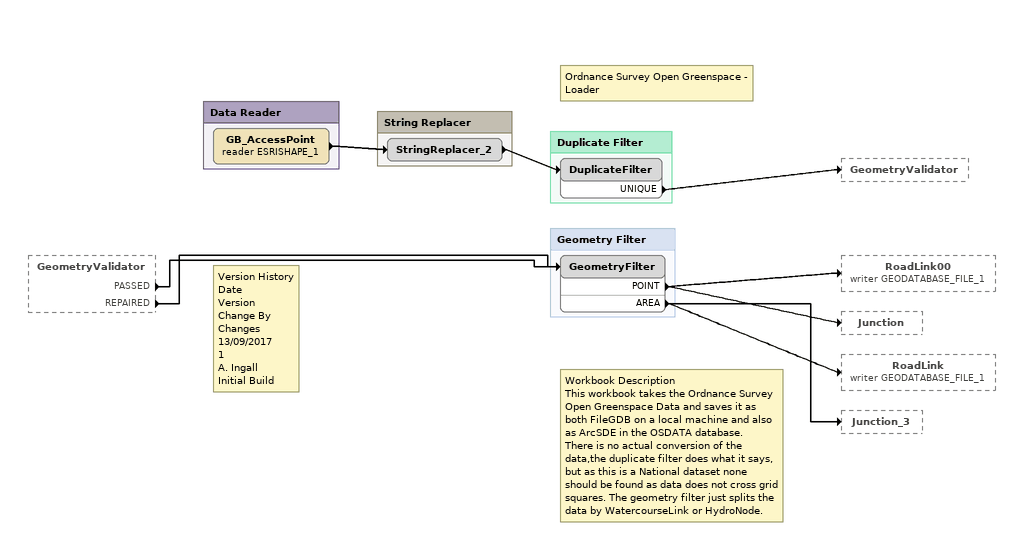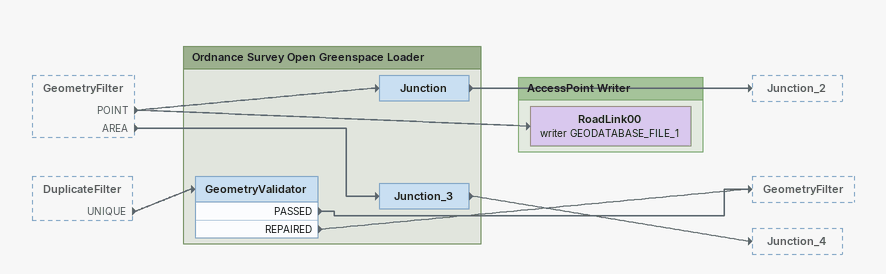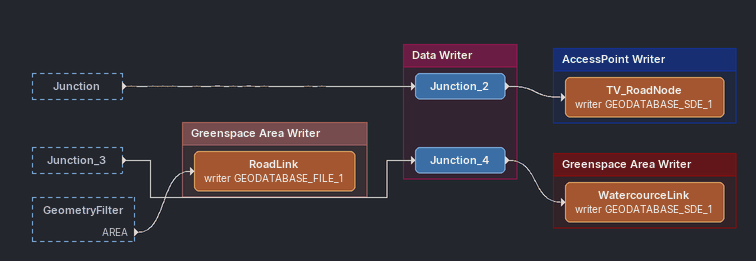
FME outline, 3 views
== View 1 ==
GeometryValidator [outside]
    PASSED -> GeometryFilter
    REPAIRED -> GeometryFilter
Note: Version History / Date / Version / Change By / Changes / 13/09/2017 / 1 / A. Ingall / Initial Build
Note: Ordnance Survey Open Greenspace - Loader
Note: Workbook Description / This workbook takes the Ordnance Survey Open Greenspace Data and saves it as both FileGDB on a local machine and also as ArcSDE in the OSDATA database. / There is no actual conversion of the data,the duplicate filter does what it says, but as this is a National dataset none should be found as data does not cross grid squares. The geometry filter just splits the data by WatercourseLink or HydroNode.

Bookmark: Data Reader
GB_AccessPoint (reader ESRISHAPE_1)
    -> StringReplacer_2

Bookmark: String Replacer
StringReplacer_2
    -> DuplicateFilter

Bookmark: Duplicate Filter
DuplicateFilter
    UNIQUE -> GeometryValidator

Bookmark: Geometry Filter
GeometryFilter
    POINT -> RoadLink00 (writer GEODATABASE_FILE_1)
    POINT -> Junction
    AREA -> RoadLink (writer GEODATABASE_FILE_1)
    AREA -> Junction_3

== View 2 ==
GeometryFilter [outside]
    POINT -> RoadLink00 (writer GEODATABASE_FILE_1)
    POINT -> Junction
    AREA -> Junction_3
DuplicateFilter [outside]
    UNIQUE -> GeometryValidator

Bookmark: Ordnance Survey Open Greenspace Loader
GeometryValidator
    PASSED -> GeometryFilter
    REPAIRED -> GeometryFilter
Junction
    -> Junction_2
Junction_3
    -> Junction_4

Bookmark: AccessPoint Writer
RoadLink00 (writer GEODATABASE_FILE_1)

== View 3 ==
Junction [outside]
    -> Junction_2
Junction_3 [outside]
    -> Junction_4
GeometryFilter [outside]
    AREA -> RoadLink (writer GEODATABASE_FILE_1)

Bookmark: Data Writer
Junction_2
    -> TV_RoadNode (writer GEODATABASE_SDE_1)
Junction_4
    -> WatercourceLink (writer GEODATABASE_SDE_1)

Bookmark: AccessPoint Writer
TV_RoadNode (writer GEODATABASE_SDE_1)

Bookmark: Greenspace Area Writer
WatercourceLink (writer GEODATABASE_SDE_1)

Bookmark: Greenspace Area Writer
RoadLink (writer GEODATABASE_FILE_1)
